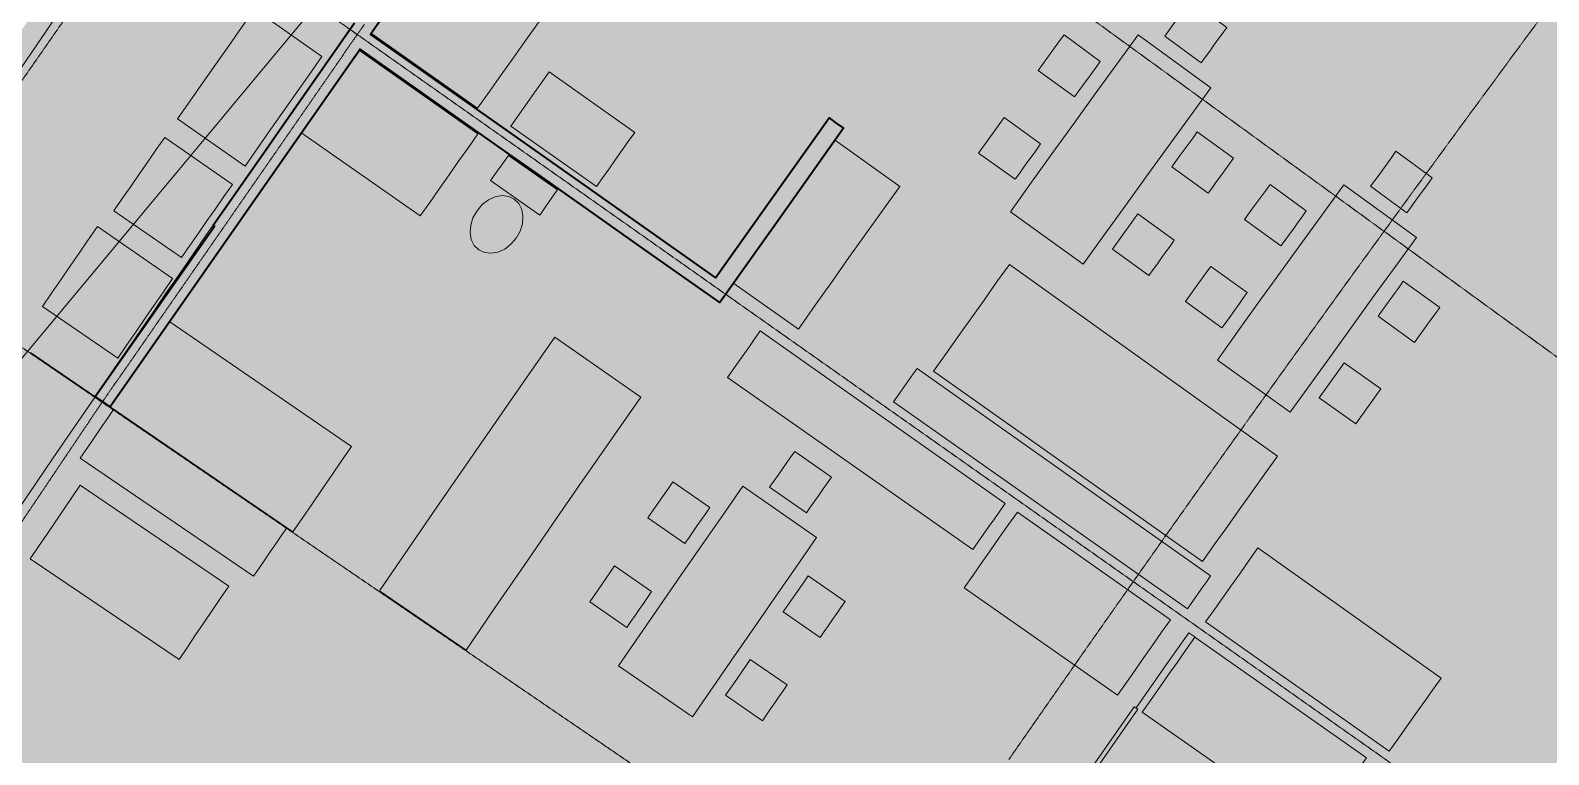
# Model space of a CAD drawing. Header units: millimetres. Extents: x -100577 to 287200, y -212120 to 238461.
# Drawn here: x 41508 to 51647, y 15725 to 20562 of the extents above; entities that cross this region are included whole.
import ezdxf

# ---------------------------------------------------------------- set-up
doc = ezdxf.new("R2010")
doc.units = ezdxf.units.MM
doc.linetypes.add('DASHDOT', pattern=[3.556, 2.54, -0.508, 0, -0.508])
doc.linetypes.add('PHANTOM', pattern=[6.35, 3.175, -0.635, 0.635, -0.635, 0.635, -0.635])
for name, color, linetype, lineweight in [('01_切断（構造・壁）', 7, 'Continuous', 35), ('06_部屋の色', 8, 'Continuous', 0), ('10_見えがかり', 7, 'Continuous', 13), ('11_見えがかり（家具）', 8, 'Continuous', 9), ('20_上部（屋根の外形・梁）', 8, 'PHANTOM', 9), ('30_敷地・外構', 8, 'Continuous', 9), ('40_通り芯', 1, 'DASHDOT', 9), ('50_寸法', 3, 'Continuous', 9), ('70_断面の位置', 6, 'DASHDOT', 9)]:
    doc.layers.add(name, color=color, linetype=linetype, lineweight=lineweight)

msp = doc.modelspace()

# ---------------------------------------------------------------- hatches: boundary and pattern name
at = {"layer": '06_部屋の色', "true_color": 0xe9dfcf}
for points in [[(55828, 17111), (54995, 15984), (54967, 16005), (43915, 24040), (45699, 26456), (56632, 18260), (55800, 17132)], [(53364, 13705), (53335, 13726), (42167, 21598), (43915, 24040), (54967, 16005), (54151, 14865), (54180, 14845)], [(52565, 12554), (51766, 11403), (40455, 19131), (42167, 21598), (53335, 13726), (52536, 12574)], [(40455, 19131), (51737, 11423), (50955, 10260), (50984, 10240), (50202, 9078), (50173, 9097), (40279, 15646), (38779, 16639)]]:
    msp.add_hatch(color=8, dxfattribs=at).paths.add_polyline_path(points)
at = {"layer": '06_部屋の色', "true_color": 0xc5de9a}
msp.add_hatch(color=8, dxfattribs=at).paths.add_polyline_path([(44700, 22054), (44968, 22426), (45236, 22797), (45371, 22981), (45506, 23167), (45776, 23537), (46047, 23906), (46319, 24275), (46591, 24643), (46865, 25010), (47139, 25377), (52145, 21624), (55460, 19139), (55200, 18791), (54941, 18442), (54682, 18093), (54424, 17743), (54167, 17393), (53911, 17042), (53785, 16870), (53782, 16866), (53782, 16866), (53655, 16691), (53400, 16339), (53146, 15986), (52893, 15633), (52641, 15279), (52389, 14925), (52139, 14570), (52139, 14570), (46534, 18520), (43638, 20562), (43638, 20562), (43903, 20936), (44168, 21309), (44434, 21682)])
at = {"layer": '06_部屋の色', "true_color": 0xd5ebee}
for points in [[(43641, 20566), (43891, 20919), (43907, 20942), (44149, 21283), (44178, 21323), (44413, 21654), (44448, 21702), (44681, 22027), (44718, 22079), (44951, 22402), (44988, 22454), (45193, 22737), (47622, 20977), (47482, 20782), (47341, 20588), (47201, 20393), (47061, 20198), (46921, 20003), (46782, 19808), (46642, 19613), (46503, 19417), (46365, 19221), (46226, 19025), (46088, 18829), (43635, 20558), (43637, 20561)], [(42078, 18316), (42306, 18648), (42351, 18713), (42576, 19041), (42614, 19095), (42839, 19420), (42854, 19441), (43087, 19776), (43130, 19838), (43358, 20163), (43400, 20224), (43635, 20558), (46088, 18829), (45934, 18611), (45781, 18393), (45628, 18175), (45475, 17956), (45323, 17737), (45171, 17518), (45019, 17299), (44868, 17080), (44717, 16860), (44566, 16640), (44416, 16420), (41939, 18112), (41941, 18115), (42051, 18277)]]:
    msp.add_hatch(color=8, dxfattribs=at).paths.add_polyline_path(points)
at = {"layer": '06_部屋の色', "true_color": 0xe6efc2}
msp.add_hatch(color=8, dxfattribs=at).paths.add_polyline_path([(40280, 15646), (40533, 16028), (40787, 16409), (41042, 16789), (41298, 17169), (41555, 17548), (41812, 17927), (41941, 18115), (42070, 18305), (42330, 18683), (42590, 19060), (42850, 19436), (43112, 19812), (43375, 20187), (43638, 20562), (46534, 18520), (52139, 14570), (51972, 14333), (51916, 14254), (51889, 14214), (51861, 14175), (51806, 14096), (51640, 13858), (51640, 13858), (51474, 13621), (51419, 13541), (51391, 13502), (51364, 13462), (51309, 13383), (51144, 13145), (51144, 13145), (50979, 12906), (50924, 12827), (50897, 12787), (50870, 12747), (50815, 12668), (50651, 12429), (50651, 12429), (50528, 12248), (50487, 12190), (50433, 12110), (50406, 12070), (50379, 12030), (50324, 11950), (50162, 11711), (50161, 11711), (49999, 11471), (49945, 11391), (49918, 11351), (49891, 11311), (49837, 11231), (49675, 10990), (49675, 10990), (49514, 10750), (49460, 10669), (49433, 10629), (49407, 10589), (49353, 10509), (49192, 10268), (49032, 10026), (48979, 9946), (48952, 9906), (48952, 9906), (48952, 9906), (48952, 9906), (48925, 9865), (48872, 9785), (48713, 9543), (48553, 9301), (48500, 9220), (48474, 9180), (48447, 9139), (48395, 9059), (48236, 8816), (48078, 8573), (48025, 8492), (47999, 8452), (47973, 8411), (47920, 8330), (47763, 8087), (47606, 7844), (47554, 7762), (47528, 7722), (47502, 7681), (47449, 7600), (47413, 7544), (47411, 7540), (47293, 7356), (47137, 7112), (47085, 7030), (47059, 6990), (47033, 6949), (46982, 6867), (46826, 6623), (46672, 6378), (46620, 6296), (46594, 6255), (46569, 6215), (46517, 6133), (46363, 5888), (46363, 5887), (46209, 5642), (46158, 5560), (46133, 5519), (46107, 5478), (46056, 5396), (45903, 5150), (37067, 10634), (37065, 10635), (37065, 10635), (37067, 10634), (37333, 11062), (37419, 11200), (37601, 11491), (37702, 11651), (37873, 11922), (37976, 12086), (38151, 12362), (38248, 12515), (38453, 12836), (38519, 12940), (38653, 13148), (38656, 13153), (38791, 13364), (38858, 13467), (39064, 13788), (39162, 13939), (39340, 14214), (39446, 14376), (39621, 14644), (39725, 14803), (39913, 15090), (40002, 15226), (40277, 15642), (40280, 15646)])

# ---------------------------------------------------------------- linework, layer by layer
at = {"layer": '01_切断（構造・壁）'}
msp.add_lwpolyline([(44564, 21656), (43780, 20535), (44977, 19691), (46084, 18910), (46152, 19007), (46464, 19446), (46842, 19978), (46890, 19943), (46939, 19908), (46524, 19323), (46113, 18744), (46113, 18744), (46113, 18744), (45612, 19096), (44903, 19596), (44676, 19756), (43711, 20436), (43684, 20397), (43674, 20384), (43172, 19665), (42040, 18048), (42040, 18048), (42040, 18048), (42003, 18074), (41941, 18116), (42737, 19254), (42728, 19260), (42728, 19260), (42728, 19260), (43082, 19767), (43167, 19888), (43673, 20611)], dxfattribs=at)
at = {"layer": '10_見えがかり'}
msp.add_lwpolyline([(42727, 19258), (42676, 19185), (42590, 19060), (42503, 18934), (42416, 18808), (42330, 18683), (42243, 18557), (42157, 18431), (42070, 18305), (42046, 18270)], dxfattribs=at)
at = {"layer": '11_見えがかり（家具）'}
for points in [[(42576, 20092), (42662, 20215), (42747, 20337), (42833, 20459), (42918, 20581), (43004, 20703), (43454, 20387), (43369, 20265), (43283, 20143), (43198, 20022), (43112, 19900), (43027, 19777), (42942, 19655), (42491, 19970), (42576, 20092)], [(44969, 20710), (44890, 20599), (44811, 20488), (44732, 20376), (44653, 20265), (44574, 20153), (44495, 20042), (43787, 20541)], [(49412, 20462), (49384, 20423), (49355, 20384), (49327, 20345), (49084, 20522), (49141, 20600), (49227, 20718), (49256, 20757), (49498, 20580), (49469, 20541), (49441, 20502), (49412, 20462)], [(48194, 19548), (48336, 19745), (48478, 19942), (48620, 20138), (48763, 20335), (48906, 20531), (49391, 20178), (49248, 19983), (49106, 19787), (48965, 19590), (48823, 19394), (48682, 19198), (48540, 19001), (48053, 19350), (48194, 19548)], [(48568, 20236), (48539, 20197), (48511, 20158), (48482, 20118), (48239, 20294), (48296, 20373), (48382, 20491), (48411, 20531), (48653, 20354), (48625, 20315), (48596, 20276), (48568, 20236)], [(43707, 20427), (44497, 19871)], [(44973, 20284), (45544, 19879), (45501, 19819), (45459, 19759), (45416, 19699), (45373, 19638), (45331, 19578), (45288, 19518), (44716, 19922), (44802, 20042), (44844, 20103), (44887, 20163), (44930, 20224), (44973, 20284)], [(48170, 19685), (48141, 19645), (48113, 19606), (48085, 19567), (47841, 19742), (47898, 19821), (47983, 19939), (48012, 19979), (48255, 19803), (48227, 19764), (48198, 19724), (48170, 19685)], [(44497, 19871), (44433, 19780), (44368, 19688), (44304, 19597), (44240, 19505), (44176, 19413), (44112, 19322), (43321, 19875)], [(49459, 19591), (49430, 19552), (49402, 19513), (49374, 19474), (49131, 19650), (49187, 19728), (49273, 19845), (49301, 19885), (49544, 19708), (49515, 19669), (49487, 19630), (49459, 19591)], [(42122, 19438), (42179, 19520), (42235, 19602), (42292, 19684), (42349, 19765), (42406, 19847), (42857, 19533), (42800, 19452), (42744, 19370), (42687, 19289), (42631, 19207), (42574, 19125), (42518, 19044), (42065, 19356), (42122, 19438)], [(46884, 19827), (47314, 19520)], [(44702, 19727), (45029, 19497), (45009, 19469), (44989, 19440), (44969, 19412), (44949, 19384), (44930, 19356), (44910, 19328), (44582, 19558), (44622, 19614), (44702, 19727)], [(50785, 19460), (50757, 19422), (50729, 19383), (50701, 19344), (50458, 19521), (50515, 19598), (50600, 19715), (50628, 19754), (50870, 19577), (50842, 19538), (50814, 19499), (50785, 19460)], [(47314, 19520), (47200, 19362), (47087, 19203), (46974, 19044), (46862, 18885), (46749, 18726), (46637, 18567), (46205, 18871)], [(49575, 18556), (49715, 18751), (49856, 18946), (49997, 19141), (50139, 19336), (50280, 19531), (50765, 19178), (50624, 18984), (50483, 18790), (50343, 18595), (50202, 18400), (50062, 18206), (49922, 18011), (49435, 18360), (49575, 18556)], [(49945, 19239), (49916, 19200), (49888, 19161), (49860, 19122), (49617, 19298), (49673, 19376), (49758, 19493), (49787, 19532), (50029, 19356), (50001, 19317), (49973, 19278), (49945, 19239)], [(44491, 19357), (44526, 19398), (44568, 19430), (44613, 19450), (44659, 19458), (44703, 19453), (44740, 19435), (44770, 19405), (44790, 19366), (44798, 19320), (44794, 19270), (44779, 19220), (44753, 19174), (44717, 19133), (44676, 19101), (44630, 19081), (44584, 19073), (44541, 19078), (44503, 19096), (44473, 19126), (44453, 19165), (44445, 19211), (44449, 19260), (44464, 19310), (44491, 19357)], [(49063, 19043), (49035, 19003), (49006, 18964), (48978, 18925), (48735, 19100), (48791, 19179), (48876, 19296), (48904, 19336), (49147, 19160), (49119, 19121), (49091, 19082), (49063, 19043)], [(41650, 18807), (41711, 18895), (41772, 18984), (41833, 19073), (41895, 19162), (41956, 19251), (42458, 18904), (42397, 18816), (42336, 18727), (42275, 18639), (42214, 18550), (42153, 18461), (42092, 18373), (41589, 18718), (41650, 18807)], [(47624, 18404), (47708, 18523), (47793, 18642), (47877, 18760), (47961, 18879), (48046, 18997), (49836, 17718), (49752, 17601), (49669, 17484), (49585, 17367), (49502, 17249), (49419, 17132), (49336, 17015), (47540, 18286), (47624, 18404)], [(49550, 18692), (49522, 18653), (49494, 18614), (49466, 18575), (49222, 18750), (49278, 18828), (49363, 18946), (49391, 18985), (49634, 18810), (49606, 18771), (49578, 18731), (49550, 18692)], [(50835, 18594), (50807, 18555), (50779, 18516), (50751, 18477), (50508, 18653), (50564, 18731), (50649, 18847), (50677, 18886), (50920, 18710), (50892, 18671), (50864, 18633), (50835, 18594)], [(42440, 18616), (43652, 17782)], [(44034, 17102), (44228, 17385), (44423, 17667), (44619, 17950), (44814, 18232), (45011, 18513), (45585, 18113), (45389, 17832), (45194, 17551), (44999, 17270), (44805, 16988), (44611, 16706), (44418, 16423), (43840, 16818), (44034, 17102)], [(48018, 17403), (47982, 17351), (47946, 17300), (47910, 17249), (47874, 17197), (47838, 17146), (47802, 17095), (46164, 18243), (46237, 18347), (46310, 18451), (46347, 18503), (46383, 18554), (48018, 17403)], [(41509, 18411), (41939, 18117)], [(47430, 18304), (49389, 16918), (49364, 16881), (49338, 16845), (49312, 16808), (49286, 16771), (49260, 16735), (49235, 16698), (47273, 18082), (47326, 18156), (47404, 18267), (47430, 18304)], [(50443, 18050), (50415, 18011), (50387, 17972), (50359, 17933), (50115, 18108), (50171, 18186), (50255, 18303), (50283, 18342), (50527, 18167), (50499, 18128), (50471, 18089), (50443, 18050)], [(41940, 18114), (41661, 17706), (41383, 17295), (41106, 16884), (40829, 16472), (40554, 16059), (40314, 15697)], [(43220, 17240), (43184, 17187), (43147, 17133), (43110, 17079), (43073, 17025), (43036, 16970), (42999, 16916), (41841, 17704), (41916, 17813), (41990, 17922), (42027, 17977), (42064, 18030)], [(43652, 17782), (43587, 17687), (43522, 17592), (43457, 17498), (43392, 17403), (43327, 17308), (43262, 17213), (42042, 18047)], [(46775, 17459), (46747, 17419), (46719, 17379), (46691, 17340), (46445, 17511), (46501, 17591), (46585, 17711), (46613, 17750), (46858, 17578), (46831, 17539), (46803, 17499), (46775, 17459)], [(45962, 17255), (45935, 17215), (45907, 17175), (45879, 17135), (45632, 17306), (45688, 17386), (45772, 17506), (45799, 17546), (46046, 17375), (46018, 17335), (45990, 17295), (45962, 17255)], [(41562, 17114), (41618, 17196), (41674, 17278), (41729, 17360), (41785, 17442), (41840, 17524), (42833, 16850), (42778, 16769), (42722, 16687), (42667, 16605), (42612, 16524), (42557, 16442), (42502, 16361), (41507, 17032), (41562, 17114)], [(45574, 16518), (45712, 16718), (45850, 16918), (45989, 17118), (46128, 17318), (46267, 17517), (46759, 17174), (46620, 16975), (46482, 16776), (46344, 16577), (46206, 16377), (46068, 16177), (45931, 15978), (45436, 16317), (45574, 16518)], [(47804, 16924), (47863, 17008), (47922, 17092), (47981, 17177), (48041, 17261), (48100, 17345), (49122, 16625), (49063, 16542), (49004, 16458), (48945, 16374), (48886, 16290), (48828, 16207), (48769, 16123), (47745, 16839), (47804, 16924)], [(49415, 16694), (49473, 16776), (49531, 16858), (49589, 16940), (49648, 17023), (49706, 17105), (50929, 16236), (50871, 16155), (50813, 16073), (50756, 15992), (50698, 15910), (50640, 15829), (50583, 15747), (49357, 16612), (49415, 16694)], [(45574, 16695), (45547, 16655), (45519, 16614), (45491, 16574), (45244, 16745), (45300, 16825), (45383, 16945), (45410, 16985), (45657, 16815), (45630, 16775), (45602, 16735), (45574, 16695)], [(46866, 16627), (46838, 16588), (46810, 16548), (46783, 16508), (46536, 16679), (46592, 16759), (46675, 16878), (46702, 16918), (46949, 16747), (46921, 16707), (46893, 16667), (46866, 16627)], [(48893, 16038), (48943, 16110), (49094, 16325), (49244, 16539), (49284, 16511)], [(48992, 16092), (49050, 16176), (49109, 16259), (49168, 16343), (49227, 16426), (49285, 16510), (50430, 15704), (50371, 15621), (50313, 15538), (50255, 15455), (50196, 15372), (50138, 15289), (50080, 15205), (48933, 16008), (48992, 16092)], [(46480, 16070), (46452, 16030), (46425, 15990), (46397, 15951), (46150, 16121), (46205, 16201), (46288, 16320), (46316, 16360), (46562, 16190), (46535, 16150), (46507, 16110), (46480, 16070)], [(48325, 15249), (48880, 16045), (48904, 16028), (48366, 15255)]]:
    msp.add_lwpolyline(points, dxfattribs=at)
at = {"layer": '20_上部（屋根の外形・梁）'}
msp.add_lwpolyline([(41239, 16965), (41890, 17934), (41891, 17934), (41903, 17952), (41904, 17955), (41906, 17959), (41906, 17959), (41907, 17960), (41940, 18009), (42041, 18156), (42041, 18156), (42074, 18205), (42074, 18205), (42075, 18206), (42077, 18208), (42080, 18211), (42727, 19143), (43585, 20380), (43585, 20380), (43597, 20398), (43599, 20401), (43601, 20404), (43601, 20405), (43601, 20406), (43635, 20454), (43635, 20454), (43738, 20600)], dxfattribs=at)
at = {"layer": '30_敷地・外構'}
msp.add_lwpolyline([(47423, 29081), (46409, 27593), (45394, 26105), (44380, 24617), (43366, 23129), (42351, 21640), (41337, 20152)], dxfattribs=at)
at = {"layer": '40_通り芯'}
for points in [[(41238, 19919), (41526, 20333), (41814, 20747), (42103, 21160), (42393, 21572), (42684, 21984), (42977, 22395), (43270, 22805), (43564, 23214), (43859, 23623), (44156, 24031), (44453, 24438), (44751, 24845), (45050, 25251), (45351, 25656), (45652, 26060), (45954, 26464), (46257, 26866), (46562, 27268), (46867, 27670), (47173, 28070), (47480, 28470), (47788, 28869)], [(57666, 14045), (41975, 25453)], [(56066, 11810), (40210, 22988)], [(54489, 9538), (38470, 20481)]]:
    msp.add_lwpolyline(points, dxfattribs=at)
at = {"layer": '50_寸法'}
msp.add_lwpolyline([(35707, 11478), (72070, 55135)], dxfattribs=at)
at = {"layer": '70_断面の位置'}
msp.add_lwpolyline([(48043, 15693), (48219, 15946), (48395, 16198), (48571, 16450), (48748, 16702), (48925, 16953), (49103, 17205), (49281, 17456), (49459, 17706), (49638, 17957), (49817, 18207), (49996, 18456), (50176, 18706), (50356, 18955), (50537, 19204), (50718, 19453), (50900, 19701), (51081, 19949), (51264, 20197), (51446, 20445), (51629, 20692), (51813, 20939)], dxfattribs=at)

doc.saveas('drawing.dxf')
